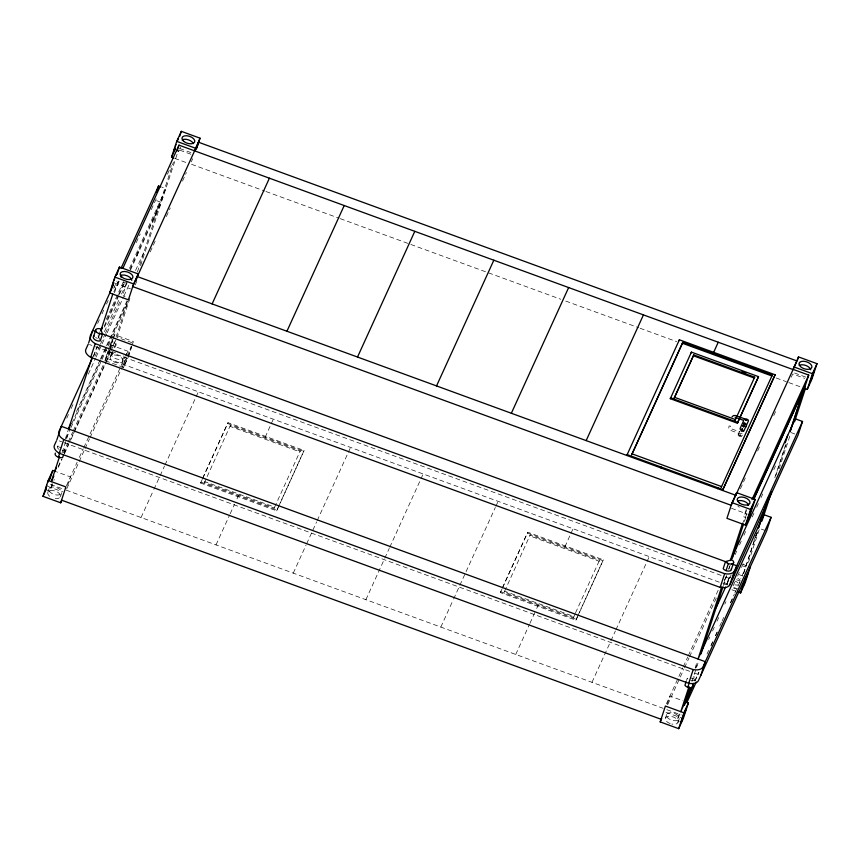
<?xml version="1.0" encoding="UTF-8"?>
<svg xmlns="http://www.w3.org/2000/svg" width="860" height="860" viewBox="0 0 860 860"><rect width="100%" height="100%" fill="white"/><g stroke="black" fill="none" stroke-linecap="round" stroke-linejoin="round"><path stroke-width="0.64" stroke-dasharray="4.3 3.22" d="M743.459 572.921L743.534 572.212L740.825 578.716M53.965 480.31L54.234 479.375M178.396 151.328L178.665 150.393M108.22 350.988C105.006 354.18 112.337 357.566 112.628 353.406M112.38 352.514L111.649 355.416M739.353 583.058L739.75 581.801M100.169 331.433L97.621 338.346L95.557 337.593M47.891 492.264L49.041 488.749M65.317 438.933L68.585 428.968M98.395 338.034L100.029 333.056M62.071 452.747L68.66 432.634M93.568 356.653L96.836 346.688M114.487 292.862L118.486 280.672M64.274 452.618L65.048 450.264L62.253 446.706M127.086 281.94L122.593 295.646L125.022 296.539M137.041 255.689L138.933 249.916M131.763 346.429L128.161 357.405L123.593 367.435L104.866 360.587L108.059 350.837M108.457 349.612L112.595 339.162M60.372 496.833L61.533 493.307A6.654 3.655 18.2 0 0 54.029 487.029A6.654 3.655 18.2 0 0 50.106 492.124A6.654 3.655 18.2 0 0 60.92 494.091M109.833 349.343L113.025 339.582M113.434 338.367L114.627 334.712L133.364 341.549L132.16 345.215M152.274 222.256L154.166 216.483M106.694 361.146L110.166 351.504M154.359 217.688L158.853 203.981M113.176 345.881L115.648 338.335M116.068 337.077L127.807 301.258M137.385 272.05L173.43 162.121M67.703 485.319L70.456 476.913L57.104 472.033M110.273 356.717L111.424 353.191M129.881 298.312L117.11 337.26L132.719 342.968L133.364 341.549M140.588 265.632L177.762 152.252M122.754 361.275A6.654 3.655 18.2 0 0 114.713 354.965A6.654 3.655 18.2 0 0 112.069 360.748A6.654 3.655 18.2 0 0 122.754 361.275L123.915 357.76M123.421 364.414L125.786 357.212M126.173 356.008L127.753 351.202L125.528 356.083M123.593 367.435L126.818 357.588M127.215 356.384L131.247 346.204M128.387 356.18L131.537 346.569M202.551 478.493L227.997 422.668L304.096 450.479L276.705 510.829L200.606 483.019L202.003 479.708M204.486 482.492L204.777 481.611L274.63 507.142L300.215 451.005L230.362 425.474L204.486 482.492L274.351 508.023L274.63 507.142M202.82 478.171L227.997 422.668M230.362 425.474L230.072 426.356L299.925 451.887L300.215 451.005M238.08 496.714L238.36 495.833L236.726 499.423M265.181 437.235L270.685 424.915M276.705 510.829L278.102 507.529M502.304 588.057L527.75 532.222L603.333 559.838L575.942 620.2L500.359 592.572L501.756 589.261M504.239 592.045L504.53 591.164L573.867 616.502L573.577 617.383L504.239 592.045L530.115 535.027L599.452 560.376L599.162 561.258L529.824 535.909L530.115 535.027M502.573 587.724L527.75 532.222M537.822 606.268L538.113 605.386L535.931 610.17M564.934 546.788L570.438 534.468M575.942 620.2L577.339 616.889M741.771 436.504A2.215 1.215 18.2 0 1 739.202 436.171A2.215 1.215 18.2 0 1 738.149 434.536L739.449 431.419M740.299 435.128L739.858 435.343M667.199 704.426L669.962 696.019L682.969 700.782M665.479 717.992L666.64 714.466M686.474 680.572L687.247 678.217A4.44 2.44 18.2 0 0 687.839 678.905M695.17 667.736L697.213 661.512M677.97 722.55L679.12 719.035A6.654 3.655 18.2 0 0 671.079 712.714A6.654 3.655 18.2 0 0 668.435 718.498A6.654 3.655 18.2 0 0 679.12 719.035M728.807 568.901L729.602 566.504M691.934 681.539L698.105 662.695L695.568 668.263M723.432 585.466L726.7 575.501M728.742 569.266L730.215 565.16M744.394 521.504L746.878 513.925L742.825 522.848M727.345 582.252L728.495 578.726M743.448 573.416L755.403 536.973L753.736 540.639M755.757 535.898L756.811 532.684M774.806 477.784L785.599 444.867M743.685 573.48L756.166 535.425M775.709 475.816L786.104 444.104M748.437 562.375L759.552 528.448L765.432 530.598M779.085 468.872L790.781 433.204M114.928 347.311C119.572 341.635 109.36 339.195 109.897 346.279M118.271 281.79L116.466 287.788L114.38 287.025M110.198 347.397L112.004 341.398M678.959 714.456L677.11 720.304L679.389 721.271M119.174 281.285L116.466 287.788M52.191 483.535L49.783 491.157L46.773 490.06M52.503 484.664L49.783 491.157M746.276 509.356L743.825 516.838L745.942 517.741M746.577 510.485L743.857 516.978M679.862 713.95L677.153 720.454M179.847 148.705L180.439 147.167M114.057 347.795L116.175 342.925M109.005 350.558L107.478 353.901M179.31 150.038L178.514 151.768M97.653 323.467L99.308 319.834M102.071 313.76L103.727 310.127M106.5 304.064L108.156 300.419M113.681 288.293L117.003 281.016M113.821 291.873L119.035 280.403M136.278 242.574L140.18 234.027M151.296 209.614L156.305 198.628M167.431 174.225L171.323 165.679M106.264 319.382L123.421 281.725M129.505 268.363L165.819 188.695L162.174 187.362M104.21 326.112L117.981 295.872M118.54 294.668L124.044 282.575M130.107 269.266L163.217 196.618M104.511 327.047L118.852 295.603M119.4 294.389L124.915 282.295M130.419 270.201L161.325 202.401L154.037 199.735M93.364 355.943L97.782 346.236M104.415 331.68L119.346 298.925M121.561 294.077L126.528 283.155M66.757 418.164L68.413 414.531M71.176 408.468L73.39 403.609M94.955 356.298L99.932 345.387M100.48 344.172L104.898 334.465M105.457 333.25L120.938 299.291M88.3 374.164L95.524 358.298M96.083 357.083L101.652 344.871M102.2 343.656L106.651 333.895M107.21 332.669L123.345 297.281M123.894 296.055L128.903 285.068M135.579 270.427L143.921 252.12M76.486 411.607L99.857 360.351M100.405 359.125L105.973 346.924M106.522 345.709L127.108 300.548M71.821 423.486L100.738 360.028M101.297 358.803L127.441 301.441M135.203 284.896L136.869 281.231M150.221 251.937L155.23 240.95M166.356 216.548L170.248 208.002M182.481 181.148L186.373 172.602M191.253 161.906L192.726 158.681M66.123 438.213L70.326 428.979M70.885 427.753L101.48 360.63M102.039 359.405L107.597 347.204M108.156 345.978L112.606 336.217M113.154 334.991L128.893 300.462M113.101 338.055L114.627 334.712M104.866 360.587L109.435 350.558M63.188 452.897L67.639 443.137M68.198 441.922L72.648 432.15M73.207 430.935L103.243 365.027M105.468 360.146L109.919 350.375M110.467 349.16L112.144 345.494M58.114 466.711L61.447 459.39M64.231 453.284L68.682 443.523M69.241 442.298L73.691 432.537M74.25 431.312L110.403 351.976M110.951 350.762L116.616 338.346M58.308 467.335L62.199 458.788M64.425 453.908L68.875 444.147M71.1 439.267L106.135 362.372M66.392 485.835L77.131 462.271M79.356 457.391L83.248 448.845M83.807 447.619L124.969 357.308M66.682 488.91L84.484 449.844M85.043 448.63L89.494 438.869M90.042 437.643L127.344 355.803M124.463 364.79L127.398 358.33M141.061 517.516L153.306 490.662M153.854 489.447L164.421 466.249M164.98 465.034L195.575 397.9M196.134 396.686L198.359 391.805M200.606 483.019L202.261 479.375M216 544.907L229.642 514.979M230.179 513.785L234.543 504.207M271.212 423.765L273.297 419.185M278.651 506.314L304.096 450.479M293.26 573.136L306.052 545.068M306.612 543.853L316.62 521.88M317.179 520.655L347.773 453.532M348.332 452.306L350.558 447.426M365.876 599.678L384.237 559.398M384.785 558.183L389.236 548.422M389.795 547.197L423.163 473.967M440.815 627.069L453.048 600.216M453.607 599.001L495.328 507.454M495.876 506.239L498.101 501.358M500.359 592.572L502.014 588.928M515.753 654.46L529.384 624.532M529.932 623.339L535.382 611.374M570.954 533.318L573.039 528.739M573.577 617.383L575.254 613.728M575.534 612.847L599.452 560.376M577.888 615.674L603.333 559.838M591.981 682.313L610.342 642.044M610.89 640.818L615.341 631.057M615.9 629.832L646.494 562.709M647.053 561.483L649.279 556.603M738.149 434.536L739.664 431.193M740.406 488.781L745.405 477.794M757.649 450.941L760.423 444.846M773.774 415.552L776.558 409.446M791.243 377.207L792.716 373.982L804.724 378.368M666.403 703.824L682.754 667.951M683.302 666.726L687.753 656.965M688.312 655.75L718.906 588.616M735.096 554.635L736.751 550.991M739.514 544.917L741.18 541.273M743.943 535.199L745.609 531.555M752.253 516.989L753.908 513.345M756.671 507.271L758.337 503.627M761.1 497.553L762.766 493.909M773.828 469.625L775.494 465.98M667.854 704.351L683.979 668.962M684.538 667.736L688.989 657.975M689.548 656.75L716.799 596.947M724.389 580.296L726.84 574.91M724.593 580.586L726.625 576.135L730.323 577.49M708.683 639.496L709.79 637.056M712.574 630.961L714.241 627.295M717.025 621.189L718.691 617.534M724.808 604.107L725.926 601.667M733.15 585.8L734.816 582.134M737.601 576.039L739.267 572.373M741.492 567.492L743.169 563.827M755.886 535.898L758.348 530.512M694.794 680.894L698.686 672.348M707.028 654.041L708.704 650.386M710.93 645.505L712.596 641.839M715.37 635.733L717.046 632.078M719.82 625.972L721.497 622.307M722.045 621.092L723.722 617.426M730.387 602.785L734.289 594.238M734.838 593.024L739.847 582.037M695.02 680.98L698.922 672.434M711.155 645.58L712.822 641.925M715.606 635.82L717.272 632.154M730.624 602.871L733.397 596.765M726.7 584.692L731.161 574.921M739.998 435.106L740.481 435.472M742.062 433.182L739.503 433.644L730.452 430.333L728.732 428.312L729.065 425.947L730.624 426.151L730.462 427.904L731.236 428.742L739.707 431.849M794.597 373.014L805.702 377.078M179.858 148.554L191.092 152.661M179.783 150.177L191.791 154.574M191.597 164.325L264.665 191.038M265.933 191.5L339.001 218.203M340.259 218.666L409.564 243.993M410.822 244.455L560.752 299.248M565.783 301.086L638.862 327.8M640.12 328.262L676.659 341.613M776.193 377.991L786.276 381.668M788.792 382.592L800.628 386.914M174.666 158.358L186.674 162.744M790.749 432.494L795.607 434.268M731.505 508.303L747.114 514.011M114.251 282.929L130.58 288.895M742.922 564.343L746.62 565.687M743.18 566.084L745.588 566.966M110.058 344.742L128.785 351.579M739.084 574.63L742.857 576.017M111.929 351.471L115.681 352.847M736.493 579.737L740.191 581.091M89.462 344.537L91.891 345.419M95.535 346.752L722.464 575.888M726.195 577.254L729.839 578.587M723.787 582.542L727.431 583.875M107.812 358.706L720.422 582.607M722.916 583.521L726.517 584.832M733.72 587.466L738.525 589.229M731.924 589.766L735.622 591.121M227.717 423.539L303.817 451.36M527.46 533.092L603.043 560.72M200.896 482.137L276.995 509.948M500.649 591.691L576.232 619.318M59.233 440.89L61.662 441.782M64.091 442.663L689.752 671.337M694.751 673.165L698.395 674.498M57.545 446.447L61.684 447.963M691.128 678.013L695.256 679.518M50.514 484.416L63.726 489.243M66.123 490.125L663.135 708.317M666.822 709.672L681.238 714.939M47.569 486.298L62.898 491.909M665.995 712.327L683.259 718.637M99.835 339.732L98.169 335.959A4.44 2.44 18.2 0 0 95.965 335.647M735.386 588.562A6.654 3.655 18.2 0 1 733.73 588.347M728.097 585.284A6.654 3.655 18.2 0 1 728.947 580.887M735.106 581.188A6.654 3.655 18.2 0 1 738.03 582.779M670.198 723.615A6.654 3.655 18.2 0 1 666.715 716.788A6.654 3.655 18.2 0 1 677.486 719.874A6.654 3.655 18.2 0 1 671.875 724.088M49.686 496.306A6.654 3.655 18.2 0 1 50.794 490.576A6.654 3.655 18.2 0 1 60.297 494.855A6.654 3.655 18.2 0 1 54.277 498.37M738.084 584.983A6.654 3.655 18.2 0 1 734.891 584.821M728.57 580.704A6.654 3.655 18.2 0 1 730.097 577.361M737.826 578.371A6.654 3.655 18.2 0 1 740.234 580.253M739.363 507.206A6.654 3.655 18.2 0 1 738.009 506.325M127.172 283.069A6.654 3.655 18.2 0 1 122.281 281.671M123.84 355.782A6.654 3.655 18.2 0 1 120.26 359.512A6.654 3.655 18.2 0 1 112.176 356.223L111.499 355.169A6.654 3.655 18.2 0 1 113.025 351.826M65.048 450.264A4.44 2.44 18.2 0 1 62.189 450.575M59.028 449.361A4.44 2.44 18.2 0 1 57.437 446.662L57.738 446.093A4.44 2.44 18.2 0 1 60.092 445.265M690.752 680.443A4.44 2.44 18.2 0 0 695.149 679.765L695.396 679.185A4.44 2.44 18.2 0 0 693.59 676.487M742.599 435.171A2.215 1.215 18.2 0 1 742.395 435.44M741.632 435.74A2.215 1.215 18.2 0 1 739.245 435.149A2.215 1.215 18.2 0 1 738.439 433.655M739.837 435.052L740.46 435.031L739.837 435.052"/><path stroke-width="1.29" d="M743.696 425.721L744.373 425.646M742.341 429.333L741.836 428.979L742.449 428.957M743.739 425.818L743.212 425.41L743.115 426.41M743.846 425.216L743.158 425.7M743.405 426.538L743.524 425.743M743.836 423.582L744.416 423.163M744.126 425.324L743.707 426.721M746.716 420.228L745.91 420.099M745.136 424.292L745.48 423.486M112.262 286.111L113.541 281.876M182.772 140.255L182.847 139.546L182.32 140.513M45.967 487.986L45.623 489.641L46.15 488.673M49.805 478.794L50.149 477.139L48.031 482.019M120.647 276.942L120.991 275.286L120.454 276.254M174.236 149.812L174.902 147.619M56.803 440.008L61.297 426.302L705.318 661.684L700.825 675.38M88.655 342.85L92.74 330.39L96.384 331.723M102.544 333.884A4.44 2.44 18.2 0 1 99.373 333.68L98.298 333.271A4.44 2.44 18.2 0 1 95.782 329.735A4.44 2.44 18.2 0 1 100.48 328.918L102.544 333.884L100.233 340.925A4.44 2.44 18.2 0 1 97.062 340.732L95.987 340.323A4.44 2.44 18.2 0 1 93.364 337.077L95.675 330.036M61.705 500.574L60.694 502.799L43 496.327L48.192 480.482L52.772 470.452L55.889 471.592M138.18 273.921L133.612 283.95L128.409 299.807L109.682 292.959L114.874 277.103L119.443 267.073L138.18 273.921L135.923 280.79M49.966 478.988L52.772 470.452M117.046 274.394L119.443 267.073M721.669 586.928L698.03 659.018L763.82 514.656L771.108 517.322L766.615 531.029L698.417 680.679A11.029 6.063 18.2 0 1 688.72 683.302L59.265 453.252L63.758 439.546A11.029 6.063 18.2 0 1 58.889 431.591L92.256 358.373M731 559.763L795.242 418.798L802.53 421.454L798.037 435.16L729.861 584.768A11.029 6.063 18.2 0 1 720.164 587.391L90.708 357.341L95.202 343.635A11.029 6.063 18.2 0 1 90.332 335.679L111.542 289.143M58.362 457.219L59.899 452.521M59.555 456.488L51.321 481.621L53.858 476.053M92.224 356.868L68.585 428.968L71.122 423.389M100.856 330.541L112.8 294.098M63.5 454.962L62.737 457.316A4.44 2.44 18.2 0 1 58.759 457.369L57.674 456.95A4.44 2.44 18.2 0 1 55.427 453.134M156.488 192.264L158.53 186.029L160.96 186.921M173.623 157.971L171.538 157.219L176.741 141.362L181.309 131.333L200.036 138.18L196.843 147.931M179.708 136.213L181.309 131.333M60.694 502.799L65.887 486.943L48.192 480.482M177.02 151.145L178.987 145.147L793.06 369.574L798.499 356.911L817 363.673L811.861 379.325L807.293 389.354L804.175 388.215L753.553 499.284M194.607 150.855L200.036 138.18M196.166 149.447L198.531 142.233L796.983 360.963L731.204 505.315L132.741 286.595L198.531 142.233M682.786 342.398L631.713 454.714L682.786 342.398L772.28 375.111L772 375.992L682.507 343.28M679.088 340.678L679.379 339.797L775.107 374.788L722.518 490.447L775.107 374.788M670.295 398.696L670.585 397.815L737.708 422.346L758.531 376.659L691.408 352.127L670.295 398.696L737.418 423.227L758.531 376.659M693.773 354.933L674.186 398.159L693.773 354.933L754.65 377.185L754.36 378.067L693.482 355.814M691.117 353.008L691.408 352.127M660.964 467.947L661.254 467.066M713.563 352.288L713.273 353.17L718.25 342.237M737.418 423.227L737.708 422.346M717.584 488.641L717.874 487.76M742.309 429.419L741.804 429.194M743.674 425.99L743.814 425.248M688.462 702.781L683.259 718.637L678.691 728.667L660.19 721.905L665.393 706.049L683.893 712.811L688.462 702.781L685.334 701.642L689.87 687.817M732.064 502.681L726.937 518.333L745.437 525.094L750.006 515.065L755.134 499.413L736.633 492.651L732.064 502.681L750.565 509.442L755.134 499.413M735.837 495.091L736.633 492.651M686.087 681.743L684.936 685.269A4.44 2.44 18.2 0 0 687.355 687.108L688.441 687.495A4.44 2.44 18.2 0 0 692.698 684.85M725.507 561.58A4.44 2.44 18.2 0 0 727.947 563.418L729.033 563.794A4.44 2.44 18.2 0 0 733.419 563.096A4.44 2.44 18.2 0 0 731.806 559.806L725.507 561.58L723.195 568.632A4.44 2.44 18.2 0 0 725.636 570.459L726.732 570.846A4.44 2.44 18.2 0 0 731.107 570.137L733.644 562.494M688.72 683.302L693.203 669.607A11.029 6.063 18.2 0 0 702.899 666.973L771.108 517.322M720.164 587.391L724.658 573.695A11.029 6.063 18.2 0 0 734.354 571.062L802.53 421.454M687.807 687.269L689.354 682.571M726.055 570.61L728.366 563.569M689.01 686.538L680.765 711.671L692.01 687M730.301 560.58L742.309 523.955M700.964 653.976L723.024 586.703M732.419 558.054L743.567 524.03M797.317 360.523L798.499 356.911M684.388 705.329L693.913 683.42M678.691 728.667L683.893 712.811M745.437 525.094L750.565 509.442M729.861 584.768L734.354 571.062M732.268 579.468L736.762 565.772L731.903 563.988M785.288 442.75L787.738 435.267M758.391 527.857L765.314 506.733M790.071 431.215L804.175 388.215M758.66 527.814L768.636 497.381M790.265 431.419L808.733 375.089L793.124 369.381M762.003 520.977L771.57 491.812M794.543 421.733L805.401 388.602M738.084 592.024L740.557 592.927L745.749 577.071M807.293 389.354L812.431 373.702L817 363.673M750.318 567.041L745.125 582.897L740.557 592.927M46.365 486.738L46.859 485.255M175.397 146.135L175.967 144.523M114.111 280.274L114.713 278.64M177.16 141.373L178.493 138.299M115.842 275.781L116.863 273.91M113.283 284.252L112.499 285.982M175.139 148.511L174.354 150.242M109.682 292.959L113.23 285.154M171.538 157.219L175.096 149.414M120.938 268.524L158.53 186.029M88.247 344.086L85.839 349.386A11.029 6.063 18.2 0 0 90.708 357.341M122.819 268.417L178.987 145.147M101.555 329.713L102.566 327.477M56.319 441.062L54.395 445.297A11.029 6.063 18.2 0 0 59.265 453.252M43 496.327L46.042 489.641M54.846 471.215L56.513 467.55M212.119 303.902L269.406 178.192M286.928 331.24L344.215 205.529M357.513 357.04L414.8 231.329M436.536 385.925L493.833 260.214M511.345 413.262L568.643 287.552M586.154 440.61L643.441 314.9M679.379 339.797L626.779 455.456L627.069 454.575L722.808 489.566M754.65 377.185L735.063 420.411L735.343 419.529L674.466 397.288M743.717 420.562L740.17 428.366A2.215 1.215 18.2 0 0 741.739 430.247A2.215 1.215 18.2 0 0 744.33 429.892L748.393 420.97A2.215 1.215 18.2 0 0 746.813 419.099A2.215 1.215 18.2 0 0 744.233 419.454M745.566 427.431L746.577 425.195M772.28 375.111L721.207 487.426L721.497 486.545L632.003 453.844M751.995 499.585L808.733 375.089M753.79 499.37L805.379 386.151M660.19 721.905L661.716 718.562M686.796 702.738L696.256 681.98M716.079 607.88L725.582 587.133M747.856 505.443L748.404 504.53M93.364 337.077L93.654 336.507A4.44 2.44 18.2 0 1 94.213 336.056M732.075 416.82L733.44 415.606L735.364 415.487M743.997 423.185L745.534 424.227M745.341 423.356L745.512 423.808M745.684 423.926L745.287 423.529M743.244 426.743L743.739 426.635M744.384 426.044L744.244 425.399M746.093 420.303L746.684 420.422L746.297 419.959M743.61 426.549L744.147 425.904M182.589 139.643L183.9 139.32A6.654 3.655 18.2 0 1 193.403 143.599M120.722 275.383L122.034 275.06A6.654 3.655 18.2 0 1 131.795 280.371M746.448 420.497L745.975 420.185M744.244 423.238L745.523 424.066M744.717 424.335L744.029 424.023M176.741 141.362L195.467 148.21M793.93 366.94L812.431 373.702M728.345 358.674L732.118 360.05M742.083 371.627L745.813 372.993M735.719 415.595L744.093 418.659M735.16 417.283L743.438 420.303M137.31 276.565L735.773 495.285M114.874 277.103L133.612 283.95M101.286 333.508L726.958 562.182M95.202 343.635L724.658 573.695M63.758 439.546L693.203 669.607M61.554 500.154L661.061 719.261M748.619 504.874L747.942 503.82A6.654 3.655 18.2 0 0 737.805 500.918M799.252 365.371A6.654 3.655 18.2 0 1 806.035 365.554A6.654 3.655 18.2 0 1 810.69 369.779M731.279 568.868A4.44 2.44 18.2 0 1 731.333 569.546M743.836 431.032A2.215 1.215 18.2 0 1 743.072 431.333M742.008 431.279A2.215 1.215 18.2 0 1 740.933 430.892M681.389 721.26L681.313 721.97L685.839 709.478L681.389 721.26M748.103 517.795L748.028 518.505L752.554 506.002L748.103 517.795M743.255 585.52L743.18 586.23L747.695 573.738L743.255 585.52M810.12 381.646L810.045 382.302L814.248 370.714L810.12 381.646M799.553 362.512L799.101 363.361A6.654 3.655 18.2 0 0 803.745 368.575A6.654 3.655 18.2 0 0 811.378 368.091L811.829 367.241A6.654 3.655 18.2 0 0 807.185 362.038A6.654 3.655 18.2 0 0 799.553 362.512M183.943 141.524A6.654 3.655 18.2 0 0 194.629 142.05A6.654 3.655 18.2 0 0 186.588 135.73A6.654 3.655 18.2 0 0 183.943 141.524M739.159 502.799A6.654 3.655 18.2 0 0 749.845 503.326A6.654 3.655 18.2 0 0 741.804 497.005A6.654 3.655 18.2 0 0 739.159 502.799M122.088 277.264A6.654 3.655 18.2 0 0 132.773 277.791A6.654 3.655 18.2 0 0 124.721 271.481A6.654 3.655 18.2 0 0 122.088 277.264"/></g></svg>
